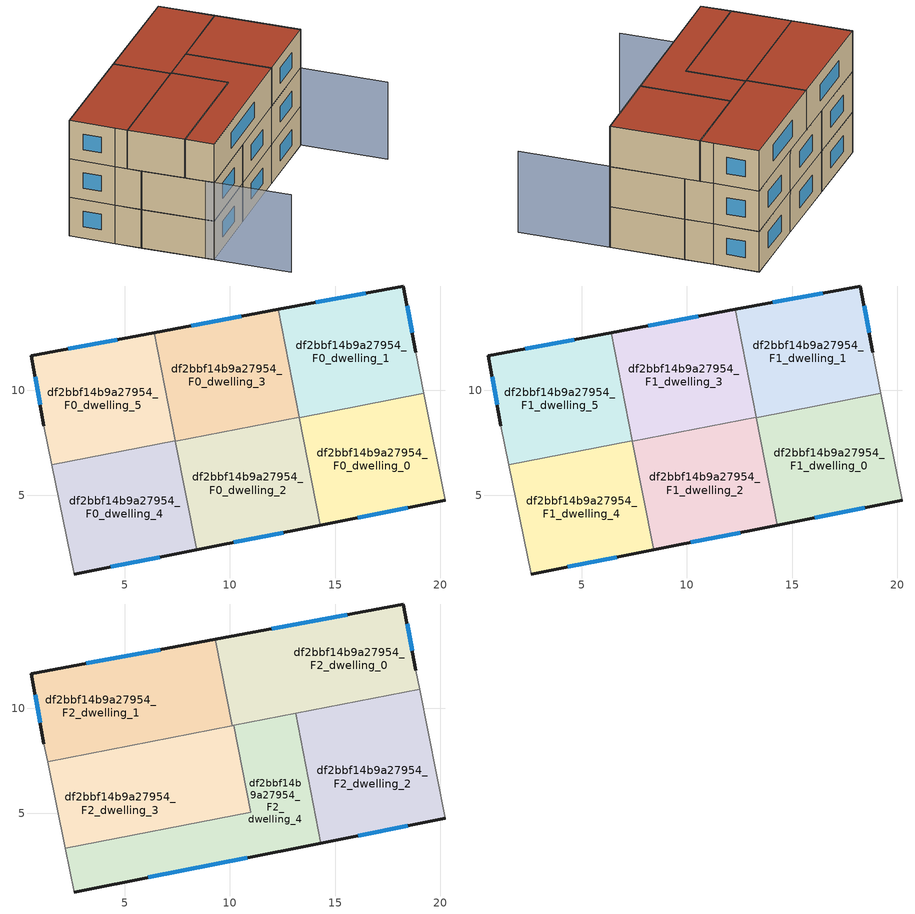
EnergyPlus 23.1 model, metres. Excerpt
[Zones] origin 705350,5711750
df2bbf14b9a27954_F0_dwelling_0
 floor ground (EU_floor_Construction): 20.24,4.75 19.23,9.86 13.31,8.7 14.3,3.58 z0
 wall outside (EU_wall_Construction): 20.24,4.75 14.3,3.58 z0:3
 wall adiabatic (EU_wall_Construction): 19.23,9.86 20.24,4.75 z0:3
 wall to df2bbf14b9a27954_F0_dwelling_1 (EU_wall_Construction): 13.31,8.7 19.23,9.86 z0:3
 wall to df2bbf14b9a27954_F0_dwelling_2 (EU_wall_Construction): 14.3,3.58 13.31,8.7 z0:3
 window (EU_Window_Construction): 18.47,4.4 16.08,3.93 z0.9:2.1
df2bbf14b9a27954_F0_dwelling_1
 floor ground (EU_floor_Construction): 19.23,9.86 18.85,11.8 18.25,14.96 12.3,13.85 13.31,8.7 z0
 wall outside (EU_wall_Construction): 12.3,13.85 18.25,14.96 18.85,11.8 z0:3
 wall adiabatic (EU_wall_Construction): 18.85,11.8 19.23,9.86 z0:3
 wall to df2bbf14b9a27954_F0_dwelling_3 (EU_wall_Construction): 13.3,8.72 12.3,13.85 z0:3
 wall to df2bbf14b9a27954_F0_dwelling_2 (EU_wall_Construction): 13.3,8.7 13.3,8.72 z0:3
 window (EU_Window_Construction): 18.43,14.02 18.67,12.75 / 14.08,14.18 16.47,14.63 z0.9:2.1
df2bbf14b9a27954_F0_dwelling_2
 floor ground (EU_floor_Construction): 14.3,3.58 13.3,8.72 7.41,7.57 8.41,2.41 z0
 wall outside (EU_wall_Construction): 14.3,3.58 8.41,2.41 z0:3
 wall to df2bbf14b9a27954_F0_dwelling_3 (EU_wall_Construction): 7.41,7.57 13.3,8.72 z0:3
 wall to df2bbf14b9a27954_F0_dwelling_4 (EU_wall_Construction): 8.41,2.41 7.41,7.57 z0:3
 window (EU_Window_Construction): 12.54,3.23 10.17,2.76 z0.9:2.1
df2bbf14b9a27954_F0_dwelling_3
 floor ground (EU_floor_Construction): 13.3,8.72 12.3,13.85 6.4,12.74 7.41,7.57 z0
 wall outside (EU_wall_Construction): 6.4,12.74 12.3,13.85 z0:3
 wall to df2bbf14b9a27954_F0_dwelling_5 (EU_wall_Construction): 7.4,7.59 6.4,12.74 z0:3
 wall to df2bbf14b9a27954_F0_dwelling_4 (EU_wall_Construction): 7.4,7.57 7.4,7.59 z0:3
 window (EU_Window_Construction): 8.16,13.07 10.53,13.51 z0.9:2.1
df2bbf14b9a27954_F0_dwelling_4
 floor ground (EU_floor_Construction): 8.41,2.41 7.4,7.59 1.52,6.44 2.59,1.25 z0
 wall outside (EU_wall_Construction): 8.41,2.41 2.59,1.25 z0:3
 wall adiabatic (EU_wall_Construction): 2.59,1.25 1.52,6.44 z0:3
 wall to df2bbf14b9a27954_F0_dwelling_5 (EU_wall_Construction): 1.52,6.44 7.4,7.59 z0:3
 window (EU_Window_Construction): 6.67,2.06 4.33,1.6 z0.9:2.1
df2bbf14b9a27954_F0_dwelling_5
 floor ground (EU_floor_Construction): 7.4,7.59 6.4,12.74 0.55,11.64 1.14,8.31 1.52,6.44 z0
 wall outside (EU_wall_Construction): 1.14,8.31 0.55,11.64 6.4,12.74 z0:3
 wall adiabatic (EU_wall_Construction): 1.52,6.44 1.14,8.31 z0:3
 window (EU_Window_Construction): 2.3,11.97 4.65,12.41 / 0.96,9.31 0.72,10.64 z0.9:2.1
df2bbf14b9a27954_F1_dwelling_0
 floor to df2bbf14b9a27954_F0_dwelling_0 (EU_floor_Construction): 20.24,4.75 19.23,9.86 13.31,8.7 14.3,3.58 z3
 wall outside (EU_wall_Construction): 20.24,4.75 14.3,3.58 z3:6
 wall adiabatic (EU_wall_Construction): 19.23,9.86 20.24,4.75 z3:6
 wall to df2bbf14b9a27954_F1_dwelling_1 (EU_wall_Construction): 13.31,8.7 19.23,9.86 z3:6
 wall to df2bbf14b9a27954_F1_dwelling_2 (EU_wall_Construction): 14.3,3.58 13.31,8.7 z3:6
 window (EU_Window_Construction): 18.47,4.4 16.08,3.93 z3.9:5.1
df2bbf14b9a27954_F1_dwelling_1
 floor to df2bbf14b9a27954_F0_dwelling_1 (EU_floor_Construction): 19.23,9.86 18.85,11.8 18.25,14.96 12.3,13.85 13.31,8.7 z3
 wall outside (EU_wall_Construction): 12.3,13.85 18.25,14.96 18.85,11.8 z3:6
 wall adiabatic (EU_wall_Construction): 18.85,11.8 19.23,9.86 z3:6
 wall to df2bbf14b9a27954_F1_dwelling_3 (EU_wall_Construction): 13.3,8.72 12.3,13.85 z3:6
 wall to df2bbf14b9a27954_F1_dwelling_2 (EU_wall_Construction): 13.3,8.7 13.3,8.72 z3:6
 window (EU_Window_Construction): 18.43,14.02 18.67,12.75 / 14.08,14.18 16.47,14.63 z3.9:5.1
df2bbf14b9a27954_F1_dwelling_2
 floor to df2bbf14b9a27954_F0_dwelling_2 (EU_floor_Construction): 14.3,3.58 13.3,8.72 7.41,7.57 8.41,2.41 z3
 wall outside (EU_wall_Construction): 14.3,3.58 8.41,2.41 z3:6
 wall to df2bbf14b9a27954_F1_dwelling_3 (EU_wall_Construction): 7.41,7.57 13.3,8.72 z3:6
 wall to df2bbf14b9a27954_F1_dwelling_4 (EU_wall_Construction): 8.41,2.41 7.41,7.57 z3:6
 window (EU_Window_Construction): 12.54,3.23 10.17,2.76 z3.9:5.1
df2bbf14b9a27954_F1_dwelling_3
 floor to df2bbf14b9a27954_F0_dwelling_3 (EU_floor_Construction): 13.3,8.72 12.3,13.85 6.4,12.74 7.41,7.57 z3
 wall outside (EU_wall_Construction): 6.4,12.74 12.3,13.85 z3:6
 wall to df2bbf14b9a27954_F1_dwelling_5 (EU_wall_Construction): 7.4,7.59 6.4,12.74 z3:6
 wall to df2bbf14b9a27954_F1_dwelling_4 (EU_wall_Construction): 7.4,7.57 7.4,7.59 z3:6
 window (EU_Window_Construction): 8.16,13.07 10.53,13.51 z3.9:5.1
df2bbf14b9a27954_F1_dwelling_4
 floor to df2bbf14b9a27954_F0_dwelling_4 (EU_floor_Construction): 8.41,2.41 7.4,7.59 1.52,6.44 2.59,1.25 z3
 wall outside (EU_wall_Construction): 8.41,2.41 2.59,1.25 z3:6
 wall adiabatic (EU_wall_Construction): 2.59,1.25 1.52,6.44 z3:6
 wall to df2bbf14b9a27954_F1_dwelling_5 (EU_wall_Construction): 1.52,6.44 7.4,7.59 z3:6
 window (EU_Window_Construction): 6.67,2.06 4.33,1.6 z3.9:5.1
df2bbf14b9a27954_F1_dwelling_5
 floor to df2bbf14b9a27954_F0_dwelling_5 (EU_floor_Construction): 7.4,7.59 6.4,12.74 0.55,11.64 1.14,8.31 1.52,6.44 z3
 wall outside (EU_wall_Construction): 1.14,8.31 0.55,11.64 6.4,12.74 z3:6
 wall adiabatic (EU_wall_Construction): 1.52,6.44 1.14,8.31 z3:6
 window (EU_Window_Construction): 2.3,11.97 4.65,12.41 / 0.96,9.31 0.72,10.64 z3.9:5.1
df2bbf14b9a27954_F2_dwelling_0
 floor to df2bbf14b9a27954_F1_dwelling_1 (EU_floor_Construction): 19.02,10.9 18.85,11.8 18.25,14.96 12.3,13.85 13.1,9.75 z6
 floor to df2bbf14b9a27954_F1_dwelling_3 (EU_floor_Construction): 13.1,9.75 12.3,13.85 9.31,13.28 10.11,9.17 z6
 wall outside (EU_wall_Construction): 9.31,13.28 18.25,14.96 18.85,11.8 z6:9
 wall adiabatic (EU_wall_Construction): 18.85,11.8 19.02,10.9 z6:9
 wall to df2bbf14b9a27954_F2_dwelling_1 (EU_wall_Construction): 10.11,9.17 9.31,13.28 z6:9
 wall to df2bbf14b9a27954_F2_dwelling_2 (EU_wall_Construction): 19.02,10.9 13.12,9.75 z6:9
 wall to df2bbf14b9a27954_F2_dwelling_4 (EU_wall_Construction): 13.12,9.75 10.18,9.18 z6:9
 wall to df2bbf14b9a27954_F2_dwelling_3 (EU_wall_Construction): 10.18,9.18 10.11,9.17 z6:9
 window (EU_Window_Construction): 11.99,13.79 15.58,14.46 / 18.43,14.02 18.67,12.75 z6.9:8.1
 roof outside (EU_roof_Construction): 18.25,14.96 18.85,11.8 19.02,10.9 10.11,9.17 9.31,13.28 z9
df2bbf14b9a27954_F2_dwelling_1
 floor to df2bbf14b9a27954_F1_dwelling_5 (EU_floor_Construction): 7.2,8.6 6.4,12.74 0.55,11.64 1.14,8.31 1.32,7.45 z6
 floor to df2bbf14b9a27954_F1_dwelling_3 (EU_floor_Construction): 10.11,9.17 9.31,13.28 6.4,12.74 7.2,8.6 z6
 wall outside (EU_wall_Construction): 1.14,8.31 0.55,11.64 9.31,13.28 z6:9
 wall adiabatic (EU_wall_Construction): 1.32,7.45 1.14,8.31 z6:9
 wall to df2bbf14b9a27954_F2_dwelling_3 (EU_wall_Construction): 10.11,9.17 1.32,7.45 z6:9
 window (EU_Window_Construction): 0.96,9.31 0.72,10.64 / 3.17,12.13 6.69,12.79 z6.9:8.1
 roof outside (EU_roof_Construction): 9.31,13.28 10.11,9.17 1.32,7.45 1.14,8.31 0.55,11.64 z9
df2bbf14b9a27954_F2_dwelling_2
 floor to df2bbf14b9a27954_F1_dwelling_0 (EU_floor_Construction): 20.24,4.75 19.23,9.86 13.32,8.71 14.32,3.58 z6
 floor to df2bbf14b9a27954_F1_dwelling_1 (EU_floor_Construction): 19.23,9.86 19.02,10.9 13.12,9.75 13.32,8.71 z6
 wall outside (EU_wall_Construction): 20.24,4.75 14.32,3.58 z6:9
 wall to df2bbf14b9a27954_F2_dwelling_4 (EU_wall_Construction): 14.32,3.58 13.12,9.75 z6:9
 wall adiabatic (EU_wall_Construction): 19.02,10.9 20.24,4.75 z6:9
 window (EU_Window_Construction): 18.47,4.4 16.1,3.93 z6.9:8.1
 roof outside (EU_roof_Construction): 19.02,10.9 20.24,4.75 14.32,3.58 13.12,9.75 z9
df2bbf14b9a27954_F2_dwelling_3
 floor to df2bbf14b9a27954_F1_dwelling_3 (EU_floor_Construction): 10.39,8.15 10.18,9.18 7.2,8.6 7.41,7.57 z6
 floor to df2bbf14b9a27954_F1_dwelling_4 (EU_floor_Construction): 8.01,4.48 7.4,7.59 1.52,6.44 2.16,3.34 z6
 floor to df2bbf14b9a27954_F1_dwelling_5 (EU_floor_Construction): 7.4,7.59 7.2,8.6 1.32,7.45 1.52,6.44 z6
 floor to df2bbf14b9a27954_F1_dwelling_2 (EU_floor_Construction): 10.99,5.06 10.39,8.15 7.41,7.57 8.01,4.48 z6
 wall to df2bbf14b9a27954_F2_dwelling_4 (EU_wall_Construction): 10.18,9.18 10.99,5.06 2.16,3.34 z6:9
 wall adiabatic (EU_wall_Construction): 2.16,3.34 1.32,7.45 z6:9
 roof outside (EU_roof_Construction): 10.18,9.18 10.99,5.06 2.16,3.34 1.32,7.45 z9
df2bbf14b9a27954_F2_dwelling_4
 floor to df2bbf14b9a27954_F1_dwelling_2 (EU_floor_Construction): 14.3,3.58 13.3,8.72 10.39,8.15 10.99,5.06 8.01,4.48 8.41,2.41 z6
 floor to df2bbf14b9a27954_F1_dwelling_0 (EU_floor_Construction): 14.32,3.58 13.32,8.71 13.31,8.7 14.3,3.58 z6
 floor to df2bbf14b9a27954_F1_dwelling_4 (EU_floor_Construction): 8.41,2.41 8.01,4.48 2.16,3.34 2.59,1.25 z6
 floor to df2bbf14b9a27954_F1_dwelling_1 (EU_floor_Construction): 13.32,8.71 13.12,9.75 13.1,9.75 13.31,8.7 z6
 floor to df2bbf14b9a27954_F1_dwelling_3 (EU_floor_Construction): 13.3,8.72 13.1,9.75 10.18,9.18 10.39,8.15 z6
 wall outside (EU_wall_Construction): 14.32,3.58 2.59,1.25 z6:9
 wall adiabatic (EU_wall_Construction): 2.59,1.25 2.16,3.34 z6:9
 window (EU_Window_Construction): 10.81,2.88 6.1,1.95 z6.9:8.1
 roof outside (EU_roof_Construction): 13.12,9.75 14.32,3.58 2.59,1.25 2.16,3.34 10.99,5.06 10.18,9.18 z9
shading: 1.14,8.32 3.72,-4.26 / 21.46,-1.51 18.85,11.8 z0:6
[Building]
EU S2 Campaign: North Axis=0; Terrain=City; Solar Distribution=FullExterior
[Site:Location]
London: Latitude=51.5; Longitude=-0.5; Time Zone=0; Elevation=25
[SizingPeriod:WeatherFileDays]
AnnualSizingPeriod: Begin Month=1; Begin Day of Month=1; End Month=12; End Day of Month=31; Day of Week for Start Day=Monday; Use Weather File Daylight Saving Period=No; Use Weather File Rain and Snow Indicators=No
[MATERIAL]
EU_InternalMass_Material: Roughness=MediumRough; Thickness=0.1; Conductivity=1; Density=1800; Specific Heat=900; Thermal Absorptance=0.9; Solar Absorptance=0.7; Visible Absorptance=0.7
[MATERIAL:NOMASS] Roughness=MediumRough; Thermal Absorptance=0.9; Solar Absorptance=0.7; Visible Absorptance=0.7
Name | Thermal Resistance
EU_wall_NoMass | 1.04674
EU_roof_NoMass | 4.32442
EU_floor_NoMass | 2.04616
[WINDOWMATERIAL:SIMPLEGLAZINGSYSTEM]
EU_Window_SimpleGlazing: UFactor=4.25843; Solar Heat Gain Coefficient=0.85; Visible Transmittance=0.85
[CONSTRUCTION]
EU_wall_Construction: EU_wall_NoMass
EU_roof_Construction: EU_roof_NoMass
EU_floor_Construction: EU_floor_NoMass
EU_InternalMass_Construction: EU_InternalMass_Material
EU_Window_Construction: EU_Window_SimpleGlazing
[ZONE] Type=1; Multiplier=1; Ceiling Height=autocalculate; Floor Area=autocalculate; Part of Total Floor Area=Yes
Name | Volume
df2bbf14b9a27954_F0_dwelling_0; df2bbf14b9a27954_F1_dwelling_0 | 94.5513
df2bbf14b9a27954_F2_dwelling_0 | 113.481
df2bbf14b9a27954_F0_dwelling_1; df2bbf14b9a27954_F1_dwelling_1 | 94.5747
df2bbf14b9a27954_F2_dwelling_1 | 113.491
df2bbf14b9a27954_F0_dwelling_2; df2bbf14b9a27954_F1_dwelling_2 | 94.5762
df2bbf14b9a27954_F2_dwelling_2 | 113.474
df2bbf14b9a27954_F0_dwelling_3; df2bbf14b9a27954_F1_dwelling_3 | 94.5784
df2bbf14b9a27954_F2_dwelling_3 | 113.487
df2bbf14b9a27954_F0_dwelling_4; df2bbf14b9a27954_F1_dwelling_4 | 94.5696
df2bbf14b9a27954_F2_dwelling_4 | 113.468
df2bbf14b9a27954_F0_dwelling_5; df2bbf14b9a27954_F1_dwelling_5 | 94.5732
[INTERNALMASS] Construction=EU_InternalMass_Construction
Name | Zone or ZoneList | Surface Area
df2bbf14b9a27954_F0_dwelling_0_EU_InternalMass | df2bbf14b9a27954_F0_dwelling_0 | 31.5184
df2bbf14b9a27954_F0_dwelling_1_EU_InternalMass | df2bbf14b9a27954_F0_dwelling_1 | 31.5244
df2bbf14b9a27954_F0_dwelling_2_EU_InternalMass | df2bbf14b9a27954_F0_dwelling_2 | 31.524
df2bbf14b9a27954_F0_dwelling_3_EU_InternalMass | df2bbf14b9a27954_F0_dwelling_3 | 31.5257
df2bbf14b9a27954_F0_dwelling_4_EU_InternalMass | df2bbf14b9a27954_F0_dwelling_4 | 31.5222
df2bbf14b9a27954_F0_dwelling_5_EU_InternalMass | df2bbf14b9a27954_F0_dwelling_5 | 31.5237
df2bbf14b9a27954_F1_dwelling_0_EU_InternalMass | df2bbf14b9a27954_F1_dwelling_0 | 31.5184
df2bbf14b9a27954_F1_dwelling_1_EU_InternalMass | df2bbf14b9a27954_F1_dwelling_1 | 31.5244
df2bbf14b9a27954_F1_dwelling_2_EU_InternalMass | df2bbf14b9a27954_F1_dwelling_2 | 31.524
df2bbf14b9a27954_F1_dwelling_3_EU_InternalMass | df2bbf14b9a27954_F1_dwelling_3 | 31.5257
df2bbf14b9a27954_F1_dwelling_4_EU_InternalMass | df2bbf14b9a27954_F1_dwelling_4 | 31.5222
df2bbf14b9a27954_F1_dwelling_5_EU_InternalMass | df2bbf14b9a27954_F1_dwelling_5 | 31.5237
df2bbf14b9a27954_F2_dwelling_0_EU_InternalMass | df2bbf14b9a27954_F2_dwelling_0 | 37.8265
df2bbf14b9a27954_F2_dwelling_1_EU_InternalMass | df2bbf14b9a27954_F2_dwelling_1 | 37.8306
df2bbf14b9a27954_F2_dwelling_2_EU_InternalMass | df2bbf14b9a27954_F2_dwelling_2 | 37.8254
df2bbf14b9a27954_F2_dwelling_3_EU_InternalMass | df2bbf14b9a27954_F2_dwelling_3 | 37.8288
df2bbf14b9a27954_F2_dwelling_4_EU_InternalMass | df2bbf14b9a27954_F2_dwelling_4 | 37.8226
[OTHEREQUIPMENT] Fuel Type=Electricity; Design Level Calculation Method=Watts/Area; Power per Zone Floor Area=1; Fraction Latent=0; Fraction Radiant=0; Fraction Lost=0; Carbon Dioxide Generation Rate=0; EndUse Subcategory=EU_Step8_InternalGains
Name | Zone or ZoneList or Space or SpaceList | Schedule
EU_Step8_InternalGain_df2bbf14b9a27954_F0_dwelling_0_f000 | df2bbf14b9a27954_F0_dwelling_0 | EU_Step8_GainSchedule_df2bbf14b9a27954_F0_dwelling_0_f000
EU_Step8_InternalGain_df2bbf14b9a27954_F0_dwelling_1_f000 | df2bbf14b9a27954_F0_dwelling_1 | EU_Step8_GainSchedule_df2bbf14b9a27954_F0_dwelling_1_f000
EU_Step8_InternalGain_df2bbf14b9a27954_F0_dwelling_2_f000 | df2bbf14b9a27954_F0_dwelling_2 | EU_Step8_GainSchedule_df2bbf14b9a27954_F0_dwelling_2_f000
EU_Step8_InternalGain_df2bbf14b9a27954_F0_dwelling_3_f000 | df2bbf14b9a27954_F0_dwelling_3 | EU_Step8_GainSchedule_df2bbf14b9a27954_F0_dwelling_3_f000
EU_Step8_InternalGain_df2bbf14b9a27954_F0_dwelling_4_f000 | df2bbf14b9a27954_F0_dwelling_4 | EU_Step8_GainSchedule_df2bbf14b9a27954_F0_dwelling_4_f000
EU_Step8_InternalGain_df2bbf14b9a27954_F0_dwelling_5_f000 | df2bbf14b9a27954_F0_dwelling_5 | EU_Step8_GainSchedule_df2bbf14b9a27954_F0_dwelling_5_f000
EU_Step8_InternalGain_df2bbf14b9a27954_F1_dwelling_0_f000 | df2bbf14b9a27954_F1_dwelling_0 | EU_Step8_GainSchedule_df2bbf14b9a27954_F1_dwelling_0_f000
EU_Step8_InternalGain_df2bbf14b9a27954_F1_dwelling_1_f000 | df2bbf14b9a27954_F1_dwelling_1 | EU_Step8_GainSchedule_df2bbf14b9a27954_F1_dwelling_1_f000
EU_Step8_InternalGain_df2bbf14b9a27954_F1_dwelling_2_f000 | df2bbf14b9a27954_F1_dwelling_2 | EU_Step8_GainSchedule_df2bbf14b9a27954_F1_dwelling_2_f000
EU_Step8_InternalGain_df2bbf14b9a27954_F1_dwelling_3_f000 | df2bbf14b9a27954_F1_dwelling_3 | EU_Step8_GainSchedule_df2bbf14b9a27954_F1_dwelling_3_f000
EU_Step8_InternalGain_df2bbf14b9a27954_F1_dwelling_4_f000 | df2bbf14b9a27954_F1_dwelling_4 | EU_Step8_GainSchedule_df2bbf14b9a27954_F1_dwelling_4_f000
EU_Step8_InternalGain_df2bbf14b9a27954_F1_dwelling_5_f000 | df2bbf14b9a27954_F1_dwelling_5 | EU_Step8_GainSchedule_df2bbf14b9a27954_F1_dwelling_5_f000
EU_Step8_InternalGain_df2bbf14b9a27954_F2_dwelling_0_f000 | df2bbf14b9a27954_F2_dwelling_0 | EU_Step8_GainSchedule_df2bbf14b9a27954_F2_dwelling_0_f000
EU_Step8_InternalGain_df2bbf14b9a27954_F2_dwelling_1_f000 | df2bbf14b9a27954_F2_dwelling_1 | EU_Step8_GainSchedule_df2bbf14b9a27954_F2_dwelling_1_f000
EU_Step8_InternalGain_df2bbf14b9a27954_F2_dwelling_2_f000 | df2bbf14b9a27954_F2_dwelling_2 | EU_Step8_GainSchedule_df2bbf14b9a27954_F2_dwelling_2_f000
EU_Step8_InternalGain_df2bbf14b9a27954_F2_dwelling_3_f000 | df2bbf14b9a27954_F2_dwelling_3 | EU_Step8_GainSchedule_df2bbf14b9a27954_F2_dwelling_3_f000
EU_Step8_InternalGain_df2bbf14b9a27954_F2_dwelling_4_f000 | df2bbf14b9a27954_F2_dwelling_4 | EU_Step8_GainSchedule_df2bbf14b9a27954_F2_dwelling_4_f000
[ZONEVENTILATION:DESIGNFLOWRATE] Schedule=EU_AlwaysOn; Design Flow Rate Calculation Method=AirChanges/Hour; Air Changes per Hour=0.488719; Ventilation Type=Natural; Fan Pressure Rise=0; Fan Total Efficiency=1; Constant Term Coefficient=1; Temperature Term Coefficient=0; Velocity Term Coefficient=0; Velocity Squared Term Coefficient=0; Minimum Indoor Temperature=-100; Maximum Indoor Temperature=100; Delta Temperature=-100; Minimum Outdoor Temperature=-100; Maximum Outdoor Temperature=100; Maximum Wind Speed=40
Name | Zone or ZoneList or Space or SpaceList
EU_ConstantAir_df2bbf14b9a27954_F0_dwelling_0 | df2bbf14b9a27954_F0_dwelling_0
EU_ConstantAir_df2bbf14b9a27954_F0_dwelling_1 | df2bbf14b9a27954_F0_dwelling_1
EU_ConstantAir_df2bbf14b9a27954_F0_dwelling_2 | df2bbf14b9a27954_F0_dwelling_2
EU_ConstantAir_df2bbf14b9a27954_F0_dwelling_3 | df2bbf14b9a27954_F0_dwelling_3
EU_ConstantAir_df2bbf14b9a27954_F0_dwelling_4 | df2bbf14b9a27954_F0_dwelling_4
EU_ConstantAir_df2bbf14b9a27954_F0_dwelling_5 | df2bbf14b9a27954_F0_dwelling_5
EU_ConstantAir_df2bbf14b9a27954_F1_dwelling_0 | df2bbf14b9a27954_F1_dwelling_0
EU_ConstantAir_df2bbf14b9a27954_F1_dwelling_1 | df2bbf14b9a27954_F1_dwelling_1
EU_ConstantAir_df2bbf14b9a27954_F1_dwelling_2 | df2bbf14b9a27954_F1_dwelling_2
EU_ConstantAir_df2bbf14b9a27954_F1_dwelling_3 | df2bbf14b9a27954_F1_dwelling_3
EU_ConstantAir_df2bbf14b9a27954_F1_dwelling_4 | df2bbf14b9a27954_F1_dwelling_4
EU_ConstantAir_df2bbf14b9a27954_F1_dwelling_5 | df2bbf14b9a27954_F1_dwelling_5
EU_ConstantAir_df2bbf14b9a27954_F2_dwelling_0 | df2bbf14b9a27954_F2_dwelling_0
EU_ConstantAir_df2bbf14b9a27954_F2_dwelling_1 | df2bbf14b9a27954_F2_dwelling_1
EU_ConstantAir_df2bbf14b9a27954_F2_dwelling_2 | df2bbf14b9a27954_F2_dwelling_2
EU_ConstantAir_df2bbf14b9a27954_F2_dwelling_3 | df2bbf14b9a27954_F2_dwelling_3
EU_ConstantAir_df2bbf14b9a27954_F2_dwelling_4 | df2bbf14b9a27954_F2_dwelling_4
[HVACTEMPLATE:THERMOSTAT] Constant Heating Setpoint=20; Constant Cooling Setpoint=50
EU_HeatOnly_df2bbf14b9a27954_F0_dwelling_0; EU_HeatOnly_df2bbf14b9a27954_F0_dwelling_1; EU_HeatOnly_df2bbf14b9a27954_F0_dwelling_2; EU_HeatOnly_df2bbf14b9a27954_F0_dwelling_3; EU_HeatOnly_df2bbf14b9a27954_F0_dwelling_4; EU_HeatOnly_df2bbf14b9a27954_F0_dwelling_5; EU_HeatOnly_df2bbf14b9a27954_F1_dwelling_0; EU_HeatOnly_df2bbf14b9a27954_F1_dwelling_1; EU_HeatOnly_df2bbf14b9a27954_F1_dwelling_2; EU_HeatOnly_df2bbf14b9a27954_F1_dwelling_3; EU_HeatOnly_df2bbf14b9a27954_F1_dwelling_4; EU_HeatOnly_df2bbf14b9a27954_F1_dwelling_5; EU_HeatOnly_df2bbf14b9a27954_F2_dwelling_0; EU_HeatOnly_df2bbf14b9a27954_F2_dwelling_1; EU_HeatOnly_df2bbf14b9a27954_F2_dwelling_2; EU_HeatOnly_df2bbf14b9a27954_F2_dwelling_3; EU_HeatOnly_df2bbf14b9a27954_F2_dwelling_4
[HVACTEMPLATE:ZONE:IDEALLOADSAIRSYSTEM] System Availability Schedule=EU_AlwaysOn; Maximum Heating Supply Air Temperature=50; Minimum Cooling Supply Air Temperature=13; Maximum Heating Supply Air Humidity Ratio=0.0156; Minimum Cooling Supply Air Humidity Ratio=0.0077; Heating Limit=NoLimit; Cooling Limit=NoLimit; Heating Availability Schedule=EU_AlwaysOn; Cooling Availability Schedule=EU_CoolingOff; Dehumidification Control Type=ConstantSensibleHeatRatio; Cooling Sensible Heat Ratio=0.7; Dehumidification Setpoint=60; Humidification Control Type=None; Humidification Setpoint=30; Outdoor Air Method=None; Outdoor Air Flow Rate per Person=0.00944; Outdoor Air Flow Rate per Zone Floor Area=0; Outdoor Air Flow Rate per Zone=0; Demand Controlled Ventilation Type=None; Outdoor Air Economizer Type=NoEconomizer; Heat Recovery Type=None; Sensible Heat Recovery Effectiveness=0.7; Latent Heat Recovery Effectiveness=0.65
Name | Template Thermostat
df2bbf14b9a27954_F0_dwelling_0 | EU_HeatOnly_df2bbf14b9a27954_F0_dwelling_0
df2bbf14b9a27954_F0_dwelling_1 | EU_HeatOnly_df2bbf14b9a27954_F0_dwelling_1
df2bbf14b9a27954_F0_dwelling_2 | EU_HeatOnly_df2bbf14b9a27954_F0_dwelling_2
df2bbf14b9a27954_F0_dwelling_3 | EU_HeatOnly_df2bbf14b9a27954_F0_dwelling_3
df2bbf14b9a27954_F0_dwelling_4 | EU_HeatOnly_df2bbf14b9a27954_F0_dwelling_4
df2bbf14b9a27954_F0_dwelling_5 | EU_HeatOnly_df2bbf14b9a27954_F0_dwelling_5
df2bbf14b9a27954_F1_dwelling_0 | EU_HeatOnly_df2bbf14b9a27954_F1_dwelling_0
df2bbf14b9a27954_F1_dwelling_1 | EU_HeatOnly_df2bbf14b9a27954_F1_dwelling_1
df2bbf14b9a27954_F1_dwelling_2 | EU_HeatOnly_df2bbf14b9a27954_F1_dwelling_2
df2bbf14b9a27954_F1_dwelling_3 | EU_HeatOnly_df2bbf14b9a27954_F1_dwelling_3
df2bbf14b9a27954_F1_dwelling_4 | EU_HeatOnly_df2bbf14b9a27954_F1_dwelling_4
df2bbf14b9a27954_F1_dwelling_5 | EU_HeatOnly_df2bbf14b9a27954_F1_dwelling_5
df2bbf14b9a27954_F2_dwelling_0 | EU_HeatOnly_df2bbf14b9a27954_F2_dwelling_0
df2bbf14b9a27954_F2_dwelling_1 | EU_HeatOnly_df2bbf14b9a27954_F2_dwelling_1
df2bbf14b9a27954_F2_dwelling_2 | EU_HeatOnly_df2bbf14b9a27954_F2_dwelling_2
df2bbf14b9a27954_F2_dwelling_3 | EU_HeatOnly_df2bbf14b9a27954_F2_dwelling_3
df2bbf14b9a27954_F2_dwelling_4 | EU_HeatOnly_df2bbf14b9a27954_F2_dwelling_4
[SIZING:ZONE] Zone Cooling Design Supply Air Temperature Input Method=SupplyAirTemperature; Zone Cooling Design Supply Air Temperature=13; Zone Heating Design Supply Air Temperature Input Method=SupplyAirTemperature; Zone Heating Design Supply Air Temperature=50; Zone Cooling Design Supply Air Humidity Ratio=0.008; Zone Heating Design Supply Air Humidity Ratio=0.008; Cooling Design Air Flow Method=DesignDay; Cooling Design Air Flow Rate=0; Cooling Minimum Air Flow per Zone Floor Area=0.000762; Cooling Minimum Air Flow=0; Cooling Minimum Air Flow Fraction=0.2; Heating Design Air Flow Method=DesignDay; Heating Design Air Flow Rate=0; Heating Maximum Air Flow per Zone Floor Area=0.002032; Heating Maximum Air Flow=0.141576; Heating Maximum Air Flow Fraction=0.3; Account for Dedicated Outdoor Air System=No; Dedicated Outdoor Air System Control Strategy=NeutralSupplyAir; Dedicated Outdoor Air Low Setpoint Temperature for Design=autosize; Dedicated Outdoor Air High Setpoint Temperature for Design=autosize; Zone Load Sizing Method=Sensible Load Only No Latent Load; Zone Latent Cooling Design Supply Air Humidity Ratio Input Method=HumidityRatioDifference; Zone Cooling Design Supply Air Humidity Ratio Difference=0.005; Zone Latent Heating Design Supply Air Humidity Ratio Input Method=HumidityRatioDifference; Zone Humidification Design Supply Air Humidity Ratio Difference=0.005
df2bbf14b9a27954_F0_dwelling_0; df2bbf14b9a27954_F0_dwelling_1; df2bbf14b9a27954_F0_dwelling_2; df2bbf14b9a27954_F0_dwelling_3; df2bbf14b9a27954_F0_dwelling_4; df2bbf14b9a27954_F0_dwelling_5; df2bbf14b9a27954_F1_dwelling_0; df2bbf14b9a27954_F1_dwelling_1; df2bbf14b9a27954_F1_dwelling_2; df2bbf14b9a27954_F1_dwelling_3; df2bbf14b9a27954_F1_dwelling_4; df2bbf14b9a27954_F1_dwelling_5; df2bbf14b9a27954_F2_dwelling_0; df2bbf14b9a27954_F2_dwelling_1; df2bbf14b9a27954_F2_dwelling_2; df2bbf14b9a27954_F2_dwelling_3; df2bbf14b9a27954_F2_dwelling_4
[SCHEDULE:CONSTANT]
Name | Hourly Value
EU_AlwaysOn | 1
EU_CoolingOff | 0
[SCHEDULE:FILE] Column Number=1; Rows to Skip at Top=0; Number of Hours of Data=8760; Column Separator=Comma; Interpolate to Timestep=No; Minutes per Item=60; Adjust Schedule for Daylight Savings=Yes
Name | File
EU_Step8_GainSchedule_df2bbf14b9a27954_F0_dwelling_0_f000 | ../../schedules/df2bbf14b9a27954/df2bbf14b9a27954_F0_dwelling_0_f000_gain.csv
EU_Step8_GainSchedule_df2bbf14b9a27954_F0_dwelling_1_f000 | ../../schedules/df2bbf14b9a27954/df2bbf14b9a27954_F0_dwelling_1_f000_gain.csv
EU_Step8_GainSchedule_df2bbf14b9a27954_F0_dwelling_2_f000 | ../../schedules/df2bbf14b9a27954/df2bbf14b9a27954_F0_dwelling_2_f000_gain.csv
EU_Step8_GainSchedule_df2bbf14b9a27954_F0_dwelling_3_f000 | ../../schedules/df2bbf14b9a27954/df2bbf14b9a27954_F0_dwelling_3_f000_gain.csv
EU_Step8_GainSchedule_df2bbf14b9a27954_F0_dwelling_4_f000 | ../../schedules/df2bbf14b9a27954/df2bbf14b9a27954_F0_dwelling_4_f000_gain.csv
EU_Step8_GainSchedule_df2bbf14b9a27954_F0_dwelling_5_f000 | ../../schedules/df2bbf14b9a27954/df2bbf14b9a27954_F0_dwelling_5_f000_gain.csv
EU_Step8_GainSchedule_df2bbf14b9a27954_F1_dwelling_0_f000 | ../../schedules/df2bbf14b9a27954/df2bbf14b9a27954_F1_dwelling_0_f000_gain.csv
EU_Step8_GainSchedule_df2bbf14b9a27954_F1_dwelling_1_f000 | ../../schedules/df2bbf14b9a27954/df2bbf14b9a27954_F1_dwelling_1_f000_gain.csv
EU_Step8_GainSchedule_df2bbf14b9a27954_F1_dwelling_2_f000 | ../../schedules/df2bbf14b9a27954/df2bbf14b9a27954_F1_dwelling_2_f000_gain.csv
EU_Step8_GainSchedule_df2bbf14b9a27954_F1_dwelling_3_f000 | ../../schedules/df2bbf14b9a27954/df2bbf14b9a27954_F1_dwelling_3_f000_gain.csv
EU_Step8_GainSchedule_df2bbf14b9a27954_F1_dwelling_4_f000 | ../../schedules/df2bbf14b9a27954/df2bbf14b9a27954_F1_dwelling_4_f000_gain.csv
EU_Step8_GainSchedule_df2bbf14b9a27954_F1_dwelling_5_f000 | ../../schedules/df2bbf14b9a27954/df2bbf14b9a27954_F1_dwelling_5_f000_gain.csv
EU_Step8_GainSchedule_df2bbf14b9a27954_F2_dwelling_0_f000 | ../../schedules/df2bbf14b9a27954/df2bbf14b9a27954_F2_dwelling_0_f000_gain.csv
EU_Step8_GainSchedule_df2bbf14b9a27954_F2_dwelling_1_f000 | ../../schedules/df2bbf14b9a27954/df2bbf14b9a27954_F2_dwelling_1_f000_gain.csv
EU_Step8_GainSchedule_df2bbf14b9a27954_F2_dwelling_2_f000 | ../../schedules/df2bbf14b9a27954/df2bbf14b9a27954_F2_dwelling_2_f000_gain.csv
EU_Step8_GainSchedule_df2bbf14b9a27954_F2_dwelling_3_f000 | ../../schedules/df2bbf14b9a27954/df2bbf14b9a27954_F2_dwelling_3_f000_gain.csv
EU_Step8_GainSchedule_df2bbf14b9a27954_F2_dwelling_4_f000 | ../../schedules/df2bbf14b9a27954/df2bbf14b9a27954_F2_dwelling_4_f000_gain.csv
